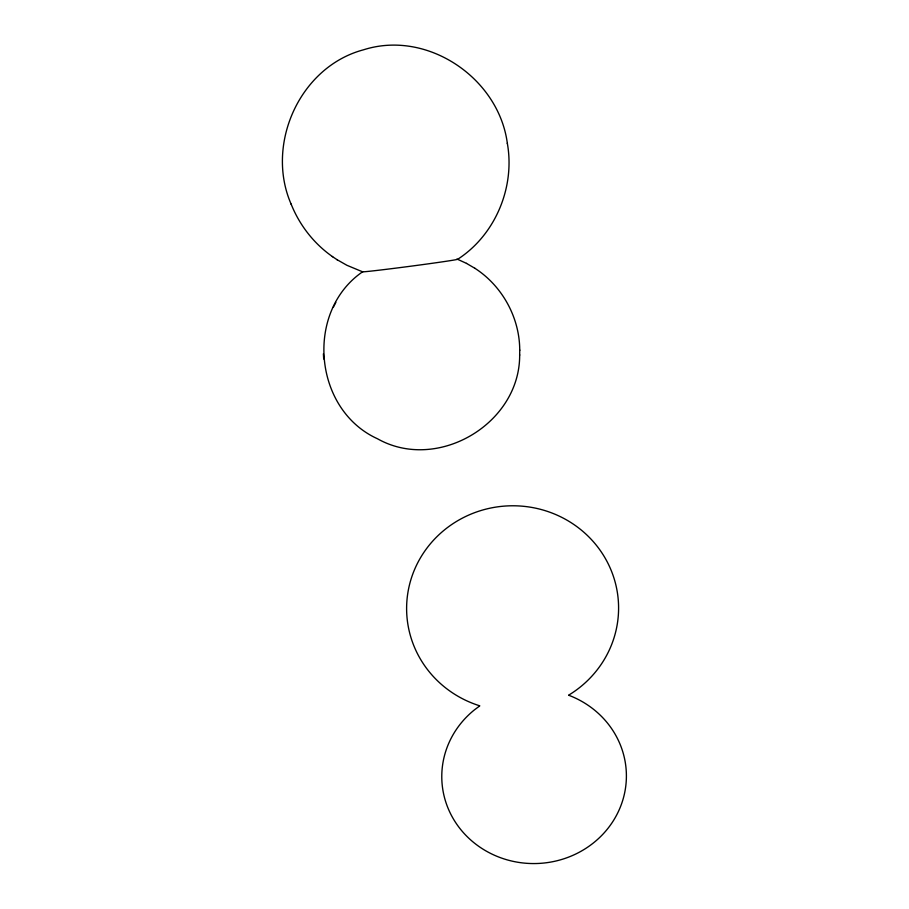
<?xml version="1.0" encoding="UTF-8"?>
<svg xmlns="http://www.w3.org/2000/svg" width="909" height="909" viewBox="0 0 909 909"><rect width="100%" height="100%" fill="white"/><g stroke="black" fill="none" stroke-linecap="round" stroke-linejoin="round"><path stroke-width="1.36" d="M362.668 271.746C304.663 311.537 313.446 409.72 377.485 438.763C437.559 472.623 520.187 423.617 519.664 354.794M519.732 350.397C519.766 317.786 502.291 285.915 474.884 268.28M519.664 355.214L519.732 349.988M335.841 302.436L333.387 307.14M479.622 705.986L474.362 709.929A92.32 87.287 -1.9 0 0 474.146 842.87A92.32 87.287 -1.9 0 0 612.973 821.338A92.32 87.287 -1.9 0 0 568.818 695.283M507.37 143.588C498.916 78.14 427.31 29.463 363.611 49.779C299.652 66.709 264.928 144.667 291.278 204.468M362.112 271.621L346.886 265.28L336.898 259.588M466.51 263.383L457.636 259.315C495.348 234.954 515.221 187.265 507.324 143.247M466.487 263.383L474.907 268.303M291.13 204.093C299.516 225.171 314.037 243.794 332.671 256.747M332.296 256.508L337.273 259.826M323.399 353.806L323.706 359.01M456.67 259.247A47.882 0.761 -7.5 0 1 411.311 266.132A47.882 0.761 -7.5 0 1 363.123 271.609M479.679 705.804A106.001 102.512 -2 0 1 422.14 555.069A106.001 102.512 -2 0 1 587.169 535.265A106.001 102.512 -2 0 1 568.739 695.112"/></g></svg>
